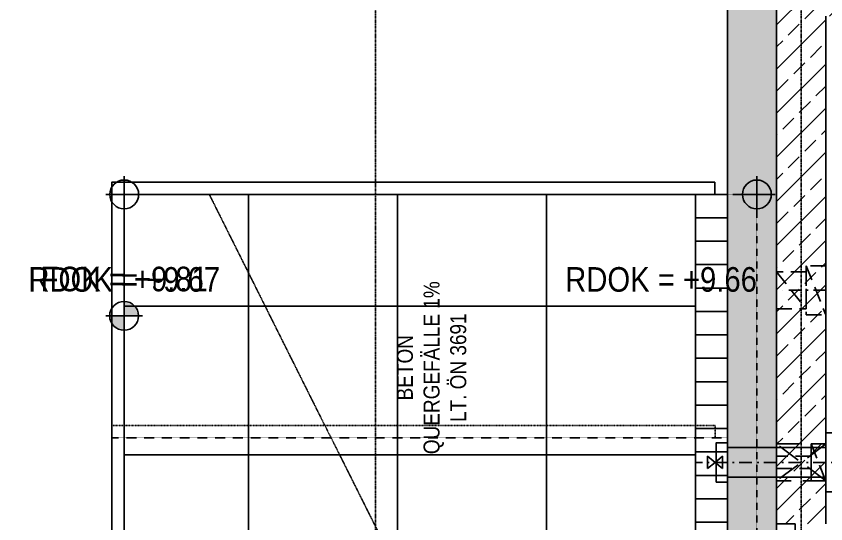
# Model space of a CAD drawing. Header units: millimetres. Extents: x -1798295 to -1733564, y -52013 to 52701.
# Drawn here: x -1753833 to -1750543, y -1992 to 73 of the extents above; entities that cross this region are included whole.
import ezdxf
from ezdxf.enums import TextEntityAlignment as Align

# ---------------------------------------------------------------- set-up
doc = ezdxf.new("R2010")
doc.units = ezdxf.units.MM
for name, pattern in [('HIDDEN2', [0.1875, 0.125, -0.0625]), ('STRICHLINIE', [0.75, 0.5, -0.25]), ('STRICHPUNKT', [1, 0.5, -0.25, 0, -0.25])]:
    doc.linetypes.add(name, pattern=pattern)
for name, color, linetype in [('01-BFL-G00-L03-M0', 10, 'Continuous'), ('01-HID-G00-L03-ENTWÄSSERUNG', 8, 'HIDDEN2'), ('01-SYM-G00-L03-M0', 8, 'Continuous'), ('01-TXT---------M0', 1, 'Continuous'), ('02-ANS-G00-L03-M0', 8, 'Continuous'), ('02-ANS-G00-L03-Rigol', 8, 'Continuous'), ('02-AXO-G00-L03-M0', 8, 'STRICHPUNKT'), ('02-DIM-G00-L03-ACHSEN', 8, 'Continuous'), ('02-FIL-G00-L03-LILA', 223, 'Continuous'), ('02-FIL-G00-L03-PLATTENBELAG', 253, 'Continuous'), ('02-FIL-G00-L03-STB', 8, 'Continuous'), ('02-HID-G00-L03-M0', 8, 'HIDDEN2'), ('02-TWA---------M0', 4, 'Continuous'), ('02-TWA-G00-L03-M0', 4, 'Continuous'), ('02-WDA---------M0', 8, 'Continuous'), ('02-WDA-G00-L03-M0', 8, 'Continuous'), ('04-HLP---------M0', 8, 'HIDDEN2'), ('04-STO---------M0', 1, 'Continuous'), ('04-SYM---------EP', 8, 'Continuous'), ('04-SYM-G00-L03-EP', 8, 'Continuous'), ('07-SAN---------M0', 8, 'Continuous'), ('07-SAN-G00-L03-M0', 8, 'Continuous')]:
    doc.layers.add(name, color=color, linetype=linetype)
doc.styles.add('ARIAL', font='arial.ttf', dxfattribs={"width": 0.85})
doc.dimstyles.new('pp chromy&schneider', dxfattribs={"dimscale": 0.005, "dimtxt": 25, "dimasz": 10, "dimexe": 0, "dimexo": 0, "dimgap": 5, "dimtad": 1, "dimdec": 1, "dimlfac": 100, "dimrnd": 0.1, "dimzin": 9, "dimdsep": 46, "dimtxsty": 'ARIAL', "dimblk": 'c&s kote', "dimcen": 0, "dimse1": 1, "dimse2": 1, "dimclrd": 8, "dimclrt": 8, "dimadec": 0, "dimazin": 0, "dimtfac": 0.75, "dimtdec": 1, "dimtix": 1, "dimtmove": 2, "dimatfit": 0, "dimldrblk": 'NONE', "dimfxl": 1, "dimtolj": 1, "dimlwd": -1, "dimarcsym": 0})

# ---------------------------------------------------------------- blocks, each defined once
blk = doc.blocks.new('FENSTER_214')
at = {"layer": '02-WDA---------M0'}
for points in [[(-2.190000000075086, 2.328306e-10), (-2.190000000045984, 0.2000000005937181)], [(-0.0699999999196734, 1.5716068e-09), (-0.0700000002834713, 0.2000000020489097)]]:
    blk.add_lwpolyline(points, dxfattribs=at)
at = {"layer": '04-HLP---------M0', "linetype": 'Continuous'}
for p, q in [((-1.098922203702386, -0.0929984893882647), (-1.0989222038188, -0.1029984893393703)), ((-1.070922203798545, -0.0929984892136418), (-1.070922203667576, -0.1029984891647473)), ((-1.096922203854774, -0.1049984893179499), (-1.092675441133905, -0.1432193524669856)), ((-1.084922203677704, -0.1049984892597422), (-1.096922203854774, -0.1049984893179499)), ((-1.096922203854774, -0.1049984893179499), (-1.072922203820779, -0.1049984893179499)), ((-1.084922203677704, -0.1049984892597422), (-1.072922203820779, -0.1049984893179499)), ((-1.072922203820779, -0.1049984893179499), (-1.077168966236057, -0.1432193524087779)), ((-1.09068767366989, -0.1449984892387874), (-1.079156733641865, -0.1449984893552028)), ((-1.084922203619497, -0.1449984893552028), (-1.080502374868955, -0.1449984893552028)), ((-0.0837462240888272, -1.068193582934325), (-0.0737462240504101, -1.068193582934325)), ((-0.0717462239117595, -1.070193582971112), (-0.0335253608354833, -1.074440345459152)), ((-0.0717462239263114, -1.094193582888691), (-0.0717462239117595, -1.070193582971112)), ((-0.0717462241445901, -1.082193582900799), (-0.0717462239117595, -1.070193582971112)), ((-0.0717462241445901, -1.082193582900799), (-0.0717462239263114, -1.094193582888691)), ((-0.0317462240054738, -1.087959052762015), (-0.0317462241218891, -1.076428112806752)), ((-0.0317462240491295, -1.082193582842591), (-0.0317462239327142, -1.077773754019289)), ((-0.0837462238996523, -1.096193582867271), (-0.0737462240795139, -1.096193582867271)), ((-0.0717462239263114, -1.094193582888691), (-0.0335253609373467, -1.089946820226032))]:
    blk.add_line(p, q, dxfattribs=at)
at = {"layer": '04-HLP---------M0'}
for points in [[(-0.0897365707642166, -0.0620081430533901), (-0.0897365704731783, -0.1120081427507102)], [(-0.0647365707409335, -0.0870081429602578), (-0.1147365708311554, -0.0870081429020502)]]:
    blk.add_lwpolyline(points, dxfattribs=at)
at = {"layer": '04-HLP---------M0', "linetype": 'Continuous'}
for points in [[(-0.0968065956694773, -0.0992715462343767), (-0.0837462250929093, -0.0992715464089997), (-0.0837462251365651, -0.1762838921276852), (-0.1720295813574921, -0.1762838928261772), (-0.172029580862727, -0.1372344113769941), (-0.1632923038851004, -0.1372344112605788), (-0.1632923041470349, -0.1272715459926985), (-0.1377462249365635, -0.1272715458180755), (-0.1377462251402903, -0.1192715459619649), (-0.0968065954948543, -0.1192715463112108)], [(-0.0968065944325645, -1.117271378810982), (-0.0837462240742753, -1.117271378810982), (-0.0837462243216578, -1.040259033150505), (-0.1720295804116176, -1.040259032452012), (-0.1720295799750602, -1.079308513901194), (-0.1632923029974336, -1.079308514134025), (-0.1632923032011604, -1.089271379460112), (-0.1377462241507601, -1.08927137957653), (-0.1377462242089678, -1.09727137943264), (-0.0968065943015972, -1.097271379258017)]]:
    blk.add_lwpolyline(points, close=True, dxfattribs=at)
for points in [[(-0.1720295811974211, -0.1762838927679695), (-0.1720295804843772, -1.040259032510221)], [(-0.0837462243798655, -1.040259033092295), (-0.0837462250055978, -0.1762838921276852)]]:
    blk.add_lwpolyline(points, dxfattribs=at)
at = {"layer": '04-HLP---------M0'}
blk.add_circle((-0.0897365707787685, -0.0870081429020502), 0.0047378318458235, dxfattribs=at)
at = {"layer": '04-HLP---------M0', "linetype": 'Continuous'}
for centre, radius, start, end in [((-0.089736570531386, -0.0870081427274272), 1.030286344812646, 179.6068222039267, 269.6162504279076), ((-1.096922203738357, -0.1029984894557856), 0.002, 180.0000001100567, 270.0000001100568), ((-1.072922203835332, -0.1029984893393703), 0.002, 270.0000001100568, 1.100567591e-07), ((-1.090687673655337, -0.1429984893766232), 0.002, 186.3401918575033, 270.0000001100568), ((-1.079156733583656, -0.1429984893766232), 0.002, 270.0000001100568, 353.6598083673407), ((-0.0737462240940658, -1.070193582912907), 0.002, 1.167268657e-07, 90.00000011255806), ((-0.0337462241586764, -1.076428112864959), 0.002, 1.167268657e-07, 83.6598083666963), ((-0.0737462239630986, -1.094193582888691), 0.002, 270.000000112558, 1.167268657e-07), ((-0.0337462239258457, -1.087959052762015), 0.002, 276.340191860818, 1.167268657e-07)]:
    blk.add_arc(centre, radius, start, end, dxfattribs=at)
at = {"layer": '04-STO---------M0'}
for points in [[(-2.190000000147847, 0.0105043883086182), (-2.123100026859899, 0.0105038567562588), (-2.123100026728934, -0.0047151339240372), (-2.08098767924821, -0.0047151333419606), (-2.080987679830284, -0.092998489679303), (-2.158000025505315, -0.0929984897957184), (-2.158000025679938, -0.0760000259033404), (-2.260000026391935, -0.0760000261361711), (-2.260000026377383, -2.57859938e-08), (-2.190000000060534, 2.328306e-10)], [(-1.139999999752034, -0.0929984881659039), (-1.139999999795689, -0.0760000253794715), (-1.112000000968691, -0.0760000253212638), (-1.112000000794067, -0.0310000252793543), (-1.097000000954722, -0.0310000253957696), (-1.097000000838304, -0.0110000252025202), (-1.085100001015234, -0.0110000252607279), (-1.085100000942474, 0.0105038575129584), (-1.17489999879035, 0.0105042068753392), (-1.174899998499312, -0.004715314542409), (-1.217012346329283, -0.0047151318867691), (-1.217012345397959, -0.0929984883987345)], [(2.6600901e-08, -0.0760000245645642), (-0.1099999731522985, -0.0760000246227719), (-0.1099999734869925, -0.0310000245226547), (-0.1249999732972356, -0.03100002463907), (-0.1249999733263394, -0.0110000246204436), (-0.1368999733240344, -0.0110000246204436), (-0.1368999731639633, 0.0105038580368273), (-0.0699999998032581, 0.0105043896473944), (-0.0699999999196734, 1.5716068e-09), (2.63535185e-08, -2.43890099e-08)], [(-1.119999999951685, -0.0799381186952815), (-1.11999999983527, -0.0929984890390188), (-1.042987654058379, -0.0929984888643958), (-1.042987653534509, -0.0047151327016763), (-1.082037134881829, -0.0047151332837529), (-1.082037135303834, -0.0134524100576528), (-1.092000000367987, -0.0134524100576528), (-1.092000000557161, -0.0389984890352935), (-1.100000000413274, -0.0389984890935011), (-1.099999999991267, -0.0799381187534891)], [(-0.1019999744021334, -0.0799381178803742), (-0.1019999742420623, -0.0929984883987345), (-0.1790123200626112, -0.0929984884569422), (-0.1790123208338628, -0.0047151320613921), (-0.1399628392100567, -0.0047151327016763), (-0.1399628392537124, -0.0134524095337838), (-0.1299999738839688, -0.0134524094173685), (-0.1299999735783786, -0.0389984883950092), (-0.1219999739696504, -0.0389984883950092), (-0.1219999742024811, -0.0799381181132048)]]:
    blk.add_lwpolyline(points, close=True, dxfattribs=at)
at = {"layer": '04-SYM---------EP'}
for points in [[(-2.080987679262761, -0.0047151333419606), (-1.217012346271074, -0.0047151359030977)], [(-0.1790123208338628, -0.0047151321195997), (-1.042987653534509, -0.0047151327016763)], [(-1.217012345339751, -0.0929984882823192), (-2.080987679815732, -0.0929984897375107)], [(-1.042987653985617, -0.0929984889808111), (-0.1790123201208189, -0.0929984884569422)]]:
    blk.add_lwpolyline(points, dxfattribs=at)
blk = doc.blocks.new('c&s kote')
at = {"color": 8}
for p, q in [((0, -2.000000000465659), (0, 1.999999999534338)), ((0, 1.999999999534338), (0, -2.000000000465659)), ((-2.000000000116413, -4.656613e-10), (2, -4.656613e-10)), ((2, -4.656613e-10), (-2.000000000116413, -4.656613e-10))]:
    blk.add_line(p, q, dxfattribs=at)
blk.add_circle((0, -4.656613e-10), 0.5, dxfattribs=at)
blk = doc.blocks.new('*D277')
at = {"layer": '02-DIM-G00-L03-ACHSEN', "color": 8, "transparency": 16777216}
blk.add_arc((-1737493.332530812, 3998.12668568769), 378.2541156847962, 0.0075744092241784, 89.99242697751104, dxfattribs=at)
at = {"layer": 'Defpoints', "color": 0, "transparency": 16777216}
for p in [(-1737493.332560602, 6461.826077578706), (-1737165.754859832, 4187.25374749524), (-1768782.596311918, 3998.126306727296), (-1735093.332529804, 3998.126714755199), (-1737493.332138274, -28465.61571684654)]:
    blk.add_point(p, dxfattribs=at)
at = {"layer": '02-DIM-G00-L03-ACHSEN', "color": 8, "transparency": 16777216, "xscale": 0.05, "yscale": 0.05, "zscale": 0.05}
for p, rotation in [((-1737493.332535386, 4376.380801372346), 179.9962138351538), ((-1737115.078415127, 3998.126690268866), 270.0037875515814)]:
    blk.add_blockref('c&s kote', p, dxfattribs=dict(at, rotation=rotation))
at = {"layer": '02-DIM-G00-L03-ACHSEN', "color": 8, "transparency": 16777216, "insert": (-1737225.803677465, 4265.655545510119), "char_height": 0.125, "attachment_point": 5, "rotation": 315.0000006933677, "style": 'ARIAL'}
blk.add_mtext('\\A1;90.00°', dxfattribs=at)
blk = doc.blocks.new('_None')
blk = doc.blocks.new('*D278')
at = {"layer": '02-DIM-G00-L03-ACHSEN', "color": 8, "transparency": 16777216}
blk.add_arc((-1765663.332175776, -25395.21297526453), 946.5228541814243, 179.315510984212, 269.9969740471802, dxfattribs=at)
at = {"layer": 'Defpoints', "color": 0, "transparency": 16777216}
for p in [(-1765663.332560818, 6461.825736365398), (-1768705.963679539, -25358.70143405337), (-1735093.332170704, -25762.05260524573), (-1766486.804648281, -25861.90195147193), (-1765663.332138665, -28465.61605804507)]:
    blk.add_point(p, dxfattribs=at)
at = {"layer": '02-DIM-G00-L03-ACHSEN', "color": 8, "transparency": 16777216, "xscale": 0.05, "yscale": 0.05, "zscale": 0.05}
for p, rotation in [((-1766609.786887809, -25383.85553017794), 89.31399766154718), ((-1765663.332164336, -26341.735829446), 359.998487369845)]:
    blk.add_blockref('c&s kote', p, dxfattribs=dict(at, rotation=rotation))
at = {"layer": '02-DIM-G00-L03-ACHSEN', "color": 8, "transparency": 16777216, "insert": (-1766336.565207875, -26060.415698105), "char_height": 0.125, "attachment_point": 5, "rotation": 314.65624251569625, "style": 'ARIAL'}
blk.add_mtext('\\A1;90.69°', dxfattribs=at)
blk = doc.blocks.new('*D279')
at = {"layer": '02-DIM-G00-L03-ACHSEN', "color": 8, "transparency": 16777216}
blk.add_arc((-1737493.332171313, -25733.2526342927), 916.2710271521277, 270.0031272665841, 359.3093577650949, dxfattribs=at)
at = {"layer": 'Defpoints', "color": 0, "transparency": 16777216}
for p in [(-1737493.332560602, 6461.826077578706), (-1768705.963679539, -25358.7014340536), (-1735093.332170704, -25762.05260524561), (-1737038.374207984, -26528.59271677467), (-1737493.332138274, -28465.61571684666)]:
    blk.add_point(p, dxfattribs=at)
at = {"layer": '02-DIM-G00-L03-ACHSEN', "color": 8, "transparency": 16777216, "xscale": 0.05, "yscale": 0.05, "zscale": 0.05}
for p, rotation in [((-1736577.127108417, -25744.24708395591), 89.31092105198894), ((-1737493.332160233, -26649.5236614449), 180.0015639796901)]:
    blk.add_blockref('c&s kote', p, dxfattribs=dict(at, rotation=rotation))
at = {"layer": '02-DIM-G00-L03-ACHSEN', "color": 8, "transparency": 16777216, "insert": (-1736849.392025025, -26384.96640858799), "char_height": 0.125, "attachment_point": 5, "rotation": 44.6562425158394, "style": 'ARIAL'}
blk.add_mtext('\\A1;89.31°', dxfattribs=at)
blk = doc.blocks.new('01-HK1')
for p, q in [((-0.0005104927695356, -0.0742200525855878), (-0.0005104928277433, 0.0742174473853083)), ((0.0737082572304644, -1.3025855878e-06), (-0.0747292428277433, -1.3025710359e-06))]:
    blk.add_line(p, q)
blk.add_circle((-0.000510492885951, -1.3026001398e-06), 0.05859375)
for points in [[(-0.0005104928277433, 0.0585924474144122), (0.0409215451800265, 0.0414307353494223), (-0.000510492885951, -1.3026001398e-06)], [(-0.000510492885951, -1.3026001398e-06), (0.0580832571722567, -1.3025710359e-06), (0.0409215451800265, 0.0414307353494223)], [(-0.0591042428277433, -1.3026292436e-06), (-0.0419425307190977, -0.0414333405642538), (-0.000510492885951, -1.3026001398e-06)], [(-0.0419425307190977, -0.0414333405642538), (-0.0005104927695356, -0.0585950526146917), (-0.000510492885951, -1.3026001398e-06)]]:
    blk.add_solid(points)
at = {"layer": '01-TXT---------M0', "color": 8, "style": 'ARIAL', "width": 0.85}
blk.add_attdef('HEIGHT', text='', height=0.1, dxfattribs=at).set_placement((0, 0.2), align=Align.TOP_CENTER)
blk = doc.blocks.new('01-HK2')
for p, q in [((0, -0.0979687499784632), (-5.82077e-11, 0.097968750007567)), ((0.0979687499930151, -1.45519e-11), (-0.0979687500512228, 2.91038e-11))]:
    blk.add_line(p, q)
blk.add_circle((0, -1.45519e-11), 0.0773437499974615)
at = {"layer": '01-TXT---------M0', "color": 8, "style": 'ARIAL', "width": 0.85}
blk.add_attdef('HEIGHT', text='', height=0.1, rotation=359.9999999966649, dxfattribs=at).set_placement((0, 0.13200000001234), align=Align.BOTTOM_CENTER)
blk = doc.blocks.new('07_Kemper-ventil')
at = {"layer": '02-TWA---------M0', "linetype": 'HIDDEN2', "ltscale": 0.5}
for points in [[(-0.0749999998952262, -1.45519e-11), (-0.0750000000116415, -0.0600000000267755), (0.0749999998952262, -0.0600000000267755), (0.0749999998370186, -1.45519e-11), (-0.0749999998952262, -1.45519e-11)], [(-0.0250000001979061, -0.0599999999976717), (-0.0250000001396984, -0.1999999999679858), (0.0249999998486601, -0.1999999999388819), (0.0250000000814907, -0.0599999999976717)]]:
    blk.add_lwpolyline(points, close=True, dxfattribs=at)
blk.add_lwpolyline([(-0.0750000000698492, -0.0600000000267755), (0.0749999998370186, -1.45519e-11)], dxfattribs=at)
at = {"layer": '07-SAN---------M0', "linetype": 'STRICHPUNKT', "ltscale": 0.1}
blk.add_lwpolyline([(0, 0), (-2.328306e-10, -0.4799999999377178)], dxfattribs=at)
at = {"layer": '07-SAN---------M0'}
for points in [[(0.0249999993829988, -0.4199999999254942), (-0.0250000006053597, -0.4199999999109423), (-6.984919e-10, -0.4499999999097783), (0.0249999993247911, -0.4199999999109423)], [(0.0249999994994141, -0.4799999999231659), (-0.0250000004889444, -0.4799999999231659), (-5.820766e-10, -0.449999999953434), (0.0249999994412065, -0.4799999999377178)]]:
    blk.add_lwpolyline(points, close=True, dxfattribs=at)
blk = doc.blocks.new('WDB_KLIMA-AUSSEN')
at = {"layer": '02-TWA---------M0', "linetype": 'HIDDEN2', "ltscale": 0.5}
for points in [[(-0.099999999976717, 1.45519e-11), (-0.099999999976717, -0.0799999999871943), (0.0999999998603016, -0.0800000000308501), (0.0999999997438863, -1.45519e-11), (-0.099999999976717, 1.45519e-11)], [(-0.0750000002444722, -0.080000000045402), (-0.0750000002444722, -0.1999999999970896), (0.0749999998370186, -0.1999999998661224), (0.0750000001862645, -0.0799999999144348)]]:
    blk.add_lwpolyline(points, close=True, dxfattribs=at)
for points in [[(-0.1000000000349246, -0.0799999999871943), (0.0999999997438863, -1.45519e-11)], [(-0.0750000001862645, -0.1999999999825377), (0.0750000002444722, -0.0800000000308501)]]:
    blk.add_lwpolyline(points, dxfattribs=at)
at = {"layer": '07-SAN---------M0', "linetype": 'STRICHPUNKT', "ltscale": 0.1}
blk.add_lwpolyline([(-5.82077e-11, 2.91038e-11), (-2.328306e-10, -0.19999999992433)], dxfattribs=at)
blk = doc.blocks.new('WANDLÜFER')
at = {"layer": '02-TWA---------M0', "linetype": 'HIDDEN2', "ltscale": 0.75}
for points in [[(0.0750000000116415, 7.566996e-10), (0.0750000000116415, -0.1999999995459802), (-0.0750000000116415, -0.1999999996041879), (-0.0750000000116415, -7.566996e-10), (0.0750000000116415, 7.566996e-10)], [(-0.0750000000261935, 8.149073e-10), (0.0750000000116415, -0.1999999996041879)], [(0.0750000000116415, 7.566996e-10), (-0.0750000000116415, -0.1999999997206032)]]:
    blk.add_lwpolyline(points, dxfattribs=at)
at = {"layer": '07-SAN---------M0', "linetype": 'STRICHPUNKT', "ltscale": 0.1}
blk.add_lwpolyline([(2.910383e-10, 0.9999999999272404), (0, -0.5299999998533167)], dxfattribs=at)
at = {"layer": '07-SAN---------M0'}
for points in [[(2.91038e-11, 1.3969839e-09), (-0.1200000000098953, 1.1059456e-09), (-0.1200000000244472, 0.0600000013364479), (0.1199999999662396, 0.0600000012200326), (0.1200000000244472, 7.566996e-10)], [(0.0799999996088445, -0.3999776796990773), (-0.0800000002491288, -0.3999776796408696), (-0.0800000003073365, -0.4449776791152546), (0.0799999996088445, -0.4449776792025661)]]:
    blk.add_lwpolyline(points, close=True, dxfattribs=at)
for points in [[(-0.0600000000558794, -8.73115e-11), (-0.06000000028871, -0.4000392678863136)], [(0.059999999939464, -1.455192e-10), (0.0599999995902181, -0.4000392679445214)]]:
    blk.add_lwpolyline(points, dxfattribs=at)

msp = doc.modelspace()

# ---------------------------------------------------------------- hatches: boundary and pattern name
at = {"layer": '02-ANS-G00-L03-Rigol', "true_color": 0x636466}
h = msp.add_hatch(dxfattribs=at)
h.set_pattern_fill('ANSI31', color=251, scale=29.99999999999999, angle=602.3389926147537, style=0)
h.set_pattern_definition([(6.56147334e-07, (-1821034.866902711, -32179.49160997719), (-1.0907964692e-06, 95.24999999999996), [])])
h.paths.add_polyline_path([(-1751073.33247345, -651.8722375648795), (-1750943.332473387, -651.8722362987826), (-1750943.332427396, -4561.872236142204), (-1751073.332428449, -4561.872237699339)])
at = {"layer": '02-FIL-G00-L03-LILA', "true_color": 0x636466}
h = msp.add_hatch(dxfattribs=at)
h.set_pattern_fill('HONEY', color=251, scale=9.999999999999996, angle=107.0465419682704, style=0)
h.set_pattern_definition([(90.00000069270138, (-1708605.963854944, -10861.87172452254), (-27.4963005757672, 47.6249996675807), [31.74999999999999, -63.49999999999997]), (210.000000692683, (-1708605.963854944, -10861.87172452254), (-27.49630927946677, -47.62499464249742), [31.74999999999999, -63.49999999999997]), (150.000000692683, (-1708605.963854944, -10861.87172452254), (-54.99260985523395, 5.0250832817e-06), [-63.49999999999997, 31.74999999999999])])
h.paths.add_polyline_path([(-1750943.332500719, 1498.127763564429), (-1750943.332459193, -2061.872236549658), (-1750743.332458192, -2061.872234102571), (-1750743.332458456, -1991.872233920963), (-1750743.332499978, 1428.127765917219), (-1750743.332500882, 1498.127765924204)])
at = {"layer": '02-FIL-G00-L03-STB', "true_color": 0x636466}
h = msp.add_hatch(dxfattribs=at)
h.set_pattern_fill('ANSI33', color=251, scale=19.99999999999998, angle=107.0465419682704, style=0)
h.set_pattern_definition([(45.00000069270138, (-2023605.963310548, -55861.87552870002), (-89.8025622963973, 89.80256012498573), []), (45.00000069270138, (-2023516.16071057, -55861.87552761431), (-89.8025622963973, 89.80256012498573), [63.49999999999996, -31.74999999999998])])
h.paths.add_polyline_path([(-1746543.332485653, 273.127821396316), (-1750543.332486294, 273.1277730366419), (-1750543.332500257, 1428.127772758991), (-1750743.332500094, 1428.127770370105), (-1750743.332458863, -1991.872229468077), (-1750663.332458847, -1991.872228588189), (-1750543.332458968, -1991.872227035536), (-1750543.332483759, 73.12777302500034), (-1746543.332483119, 73.12782150108978)])

# ---------------------------------------------------------------- linework, layer by layer
at = {"layer": '01-BFL-G00-L03-M0', "color": 251, "linetype": 'STRICHLINIE', "true_color": 0x636466}
msp.add_lwpolyline([(-1750943.332419955, -5191.87223629238), (-1781082.868803516, -5191.872600604198), (-1781057.271727914, 4161.179738887155), (-1781030.660369203, 9392.32807255582), (-1750889.02183282, 9467.190196940554), (-1750943.335341066, 4241.369087129998), (-1750943.332419955, -5191.87223629238)], close=True, dxfattribs=at)
at = {"layer": '01-HID-G00-L03-ENTWÄSSERUNG', "color": 251, "true_color": 0x636466}
msp.add_lwpolyline([(-1753048.332475406, -651.8722617044041), (-1751043.332425873, -4661.872239932701), (-1751693.332418853, -5311.872245311504)], dxfattribs=at)
msp.add_lwpolyline([(-1751928.332468025, -1156.877649868387, 0, 0, 0), (-1751928.332464826, -1406.877649882939, 49.99999999999992, 0, 0), (-1751928.33246284, -1556.877649949878, 0, 0, 0)], format="xyseb", dxfattribs=at)
at = {"layer": '02-ANS-G00-L03-M0', "color": 251, "true_color": 0x636466}
msp.add_lwpolyline([(-1750993.605796201, -601.8722366271832), (-1753443.605795689, -601.8722665385284), (-1753443.332420443, -5141.872266543374), (-1753393.332420512, -5141.872265938873), (-1753393.605795096, -651.8722659369378), (-1750993.605795597, -651.8722366155416), (-1750993.605796201, -601.8722366271832)], dxfattribs=at)
at = {"layer": '02-ANS-G00-L03-Rigol', "color": 251, "true_color": 0x636466}
msp.add_lwpolyline([(-1751073.33247345, -651.8722375648795), (-1750943.332473387, -651.8722362987826), (-1750943.332427396, -4561.872236142204), (-1751073.332428449, -4561.872237699339)], close=True, dxfattribs=at)
at = {"layer": '02-AXO-G00-L03-M0', "color": 251, "true_color": 0x636466}
for points in [[(-1752373.332563401, 6461.825897069633), (-1752373.332141131, -28465.61589735561)], [(-1750643.332560741, 6461.825918581823), (-1750643.332138472, -28465.61587582887)]]:
    msp.add_lwpolyline(points, dxfattribs=at)
at = {"layer": '02-FIL-G00-L03-PLATTENBELAG', "color": 251, "true_color": 0x636466}
for points in [[(-1752888.332420835, -5191.872259690856), (-1752888.332473569, -651.872259420772)], [(-1752283.332420911, -5191.872252245484), (-1752283.332473588, -651.8722519899528)], [(-1751678.332420814, -5191.872245091159), (-1751678.33247349, -651.8722448356275)], [(-1753393.46895229, -1106.872265893376), (-1751073.33246859, -1106.872237683041)], [(-1753393.468945267, -1711.872265918406), (-1751073.332461566, -1711.872237693518)]]:
    msp.add_lwpolyline(points, dxfattribs=at)
at = {"layer": '02-HID-G00-L03-M0', "color": 251, "true_color": 0x636466}
for points in [[(-1750943.332473387, -651.8722362842309), (-1750823.33247345, -651.8722348334412), (-1750823.33241682, -5311.872234822382), (-1750823.332416762, -5311.872234822382), (-1753393.332418399, -5311.872265820713), (-1753393.332419908, -5191.87226591268)], [(-1753443.57572043, -1641.872265134778), (-1750943.332460895, -1641.872235940223)]]:
    msp.add_lwpolyline(points, dxfattribs=at)
at = {"layer": '02-HID-G00-L03-M0', "color": 251, "ltscale": 0.5, "true_color": 0x636466}
msp.add_lwpolyline([(-1753443.575721093, -1591.872265146419), (-1750993.332461545, -1591.872236527255), (-1750993.332460825, -1641.872236530165)], dxfattribs=at)
at = {"layer": '02-TWA-G00-L03-M0', "color": 251, "true_color": 0x636466}
for points in [[(-1750743.332458689, -1991.872233906411), (-1750743.332500036, 1428.127765917219)], [(-1750543.332458735, -1991.872231459318), (-1750543.332483701, 73.12776857211429)]]:
    msp.add_lwpolyline(points, dxfattribs=at)
at = {"layer": '02-WDA-G00-L03-M0', "color": 251, "true_color": 0x636466}
msp.add_lwpolyline([(-1750943.332459193, -2061.872236593313), (-1750943.332500778, 1498.127763564429)], dxfattribs=at)

# ---------------------------------------------------------------- block references
at = {"layer": '01-SYM-G00-L03-M0', "color": 251, "true_color": 0x636466}
ref = msp.add_blockref('01-HK2', (-1753393.605795096, -651.8722659078338), dxfattribs=dict(at, xscale=757.5757580624572, yscale=757.5757580613005, zscale=757.5757580681659, rotation=7.103270536e-07))
ref.add_attrib('HEIGHT', 'RDOK = +9.67', dxfattribs={"layer": '01-TXT---------M0', "color": 8, "height": 99.99999999999996, "rotation": 7.068753871e-07, "style": 'ARIAL', "width": 0.85}).set_placement((-1753393.605790239, -1077.653515747763), align=Align.BOTTOM_CENTER)
ref = msp.add_blockref('01-HK2', (-1750823.332473392, -651.872925132644), dxfattribs=dict(at, xscale=757.5757580624572, yscale=757.5757580613005, zscale=757.5757580681659, rotation=7.103270536e-07))
ref.add_attrib('HEIGHT', 'RDOK = +9.66', dxfattribs={"layer": '01-TXT---------M0', "color": 8, "height": 99.99999999999996, "rotation": 7.068753871e-07, "style": 'ARIAL', "width": 0.85}).set_placement((-1750823.332468594, -1077.654174987125), align=Align.BOTTOM_RIGHT)
at = {"layer": '01-SYM-G00-L03-M0', "color": 251, "true_color": 0x636466, "xscale": 999.9999999999995, "yscale": 999.9999999999995, "zscale": 999.9999999999995, "rotation": 4.19682703787e-05}
msp.add_blockref('01-HK1', (-1753393.575710197, -1145.997763449442), dxfattribs=at).add_auto_attribs({'HEIGHT': 'FOK = +9.81'})
at = {"layer": '04-SYM-G00-L03-EP', "color": 251, "true_color": 0x636466, "xscale": 999.9999999999995, "yscale": 999.9999999999995, "zscale": 999.9999999999995, "rotation": 90.00000068280148}
msp.add_blockref('FENSTER_214', (-1750743.332458456, -1991.872233920963), dxfattribs=at)
at = {"layer": '07-SAN-G00-L03-M0', "color": 251, "true_color": 0x636466, "xscale": 999.9999999999995, "yscale": 999.9999999999995, "zscale": 999.9999999999995}
for name, p, rotation in [('WDB_KLIMA-AUSSEN', (-1750543.354340818, -1041.87223125877), 270.0000007322598), ('WANDLÜFER', (-1750543.354332937, -1741.87223132862), 270.0000007118804), ('07_Kemper-ventil', (-1750543.332459197, -1741.872231488422), 270.0000006613626)]:
    msp.add_blockref(name, p, dxfattribs=dict(at, rotation=rotation))

# ---------------------------------------------------------------- texts
at = {"layer": '01-HID-G00-L03-ENTWÄSSERUNG', "color": 251, "true_color": 0x636466, "insert": (-1752003.332465443, -1356.877650859533), "char_height": 64.99999999999996, "width": 764.5999999999997, "attachment_point": 8, "rotation": 90.00000069270139, "style": 'ARIAL'}
msp.add_mtext('BETON QUERGEFÄLLE 1%\\PLT. ÖN 3691', dxfattribs=at)

# ---------------------------------------------------------------- dimensions: what is measured, and where the dimension line sits
at = {"layer": '02-DIM-G00-L03-ACHSEN', "color": 251, "true_color": 0x636466}
for base, line1, line2, picture, middle in [((-1737165.754859832, 4187.25374749524), ((-1768782.596311918, 3998.126306727209), (-1735093.332529804, 3998.126714755308)), ((-1737493.332560602, 6461.826077578823), (-1737493.332138274, -28465.61571684642)), '*D277', (-1737225.803677465, 4265.655545510119)), ((-1737038.374207984, -26528.59271677467), ((-1737493.332560602, 6461.826077578823), (-1737493.332138274, -28465.61571684642)), ((-1768705.963679539, -25358.7014340534), (-1735093.332170704, -25762.05260524573)), '*D279', (-1736849.392025025, -26384.96640858823)), ((-1766486.804648281, -25861.90195147193), ((-1765663.332560819, 6461.825736365492), (-1765663.332138665, -28465.6160580452)), ((-1768705.963679539, -25358.7014340534), (-1735093.332170704, -25762.05260524573)), '*D278', (-1766336.565207875, -26060.415698105))]:
    dim = msp.add_angular_dim_2l(base=base, line1=line1, line2=line2, dimstyle='pp chromy&schneider', override={"dimzin": 8, "dimadec": 2}, dxfattribs=at)
    dim.commit()
    dim.dimension.update_dxf_attribs({"geometry": picture, "text_midpoint": middle})

doc.saveas('drawing.dxf')
